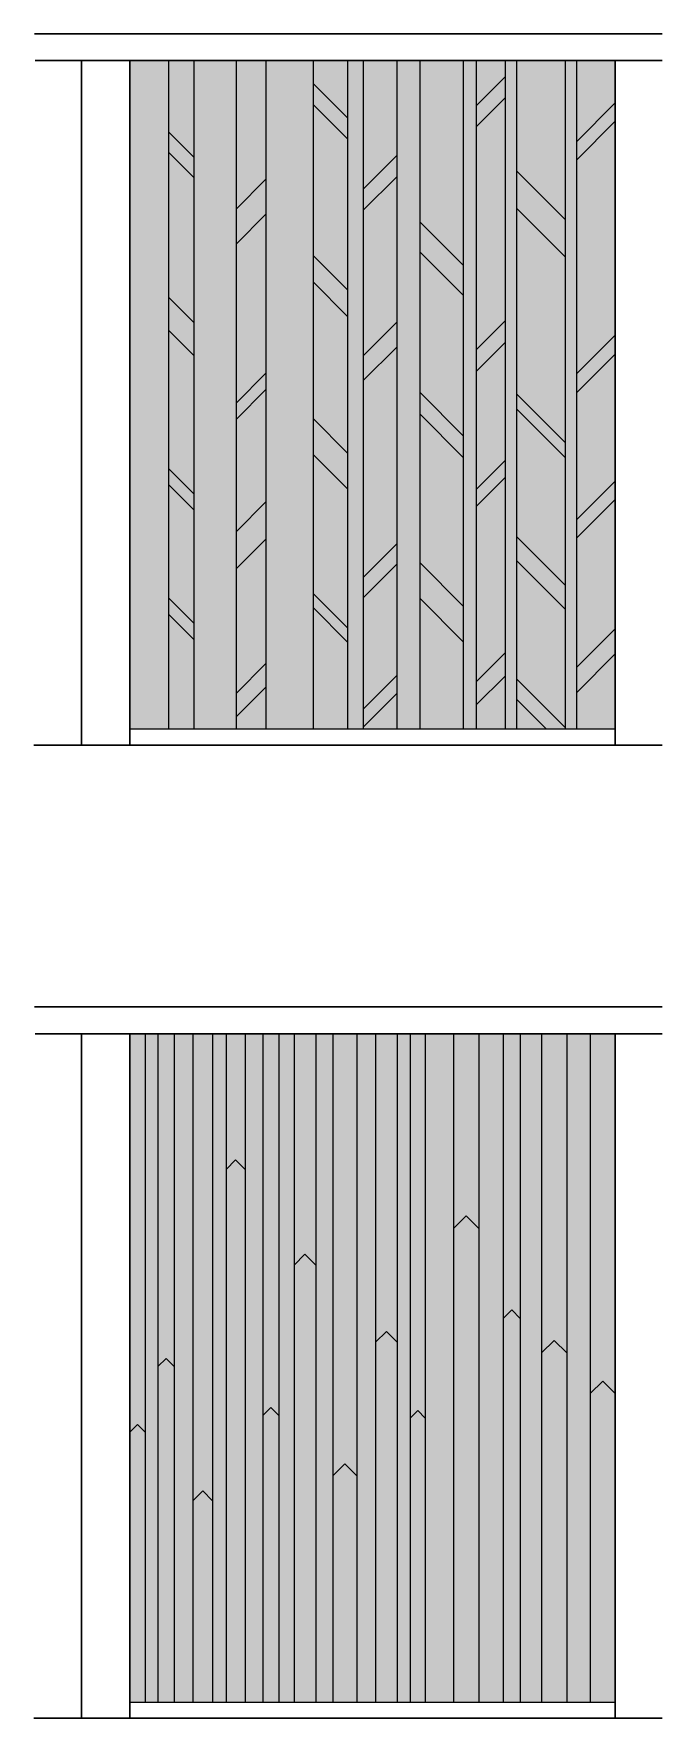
# Model space of a CAD drawing. Header units: millimetres. Extents: x 56222 to 3066687, y -650199 to -121287.
# Drawn here: x 148613.9 to 148730.5, y -181214.6 to -180902 of the extents above; entities that cross this region are included whole.
import ezdxf

# ---------------------------------------------------------------- set-up
doc = ezdxf.new("R2010")
doc.units = ezdxf.units.MM
doc.header["$MEASUREMENT"] = 0
for name, color, linetype, lineweight in [('FIRST FLOOR ( DW_RAIL )', 7, 'Continuous', 9), ('FURNITURE', 32, 'Continuous', 9), ('SECTION ( SLAB PLine )', 104, 'Continuous', 30), ('XX~SLAB ( BEAM )~ ( DIM )', 7, 'Continuous', 9)]:
    doc.layers.add(name, color=color, linetype=linetype, lineweight=lineweight)
pattern_1 = [(90, (551.2756, 507.5448), (0.6, 0.6), [0.5, -0.7]), (90, (551.4256, 507.6948), (0.6, 0.6), [0.2, -1]), (90, (551.1256, 507.6948), (0.6, 0.6), [0.2, -1])]

msp = doc.modelspace()

# ---------------------------------------------------------------- hatches: boundary and pattern name
at = {"layer": 'FURNITURE', "lineweight": 0, "true_color": 0xd0d1d2, "transparency": 33554681}
h = msp.add_hatch(color=254, dxfattribs=at)
h.dxf.hatch_style = 1
h.paths.add_polyline_path([(148638.8821, -180906.9779), (148631.745, -180906.9779), (148631.745, -181030.9779), (148638.8821, -181030.9779)])
h.paths.add_polyline_path([(148643.5877, -180906.9779), (148638.8821, -180906.9779), (148638.8821, -180920.1828), (148643.5877, -180924.8885)])
h.paths.add_polyline_path([(148651.4323, -180906.9779), (148643.5877, -180906.9779), (148643.5877, -181030.9779), (148651.4323, -181030.9779)])
h.paths.add_polyline_path([(148643.5877, -180928.6632), (148638.8821, -180923.9575), (148638.8821, -180950.8643), (148643.5877, -180955.57)])
h.paths.add_polyline_path([(148643.5877, -180961.7141), (148638.8821, -180957.0084), (148638.8821, -180982.6275), (148643.5877, -180987.3331)])
h.paths.add_polyline_path([(148643.5877, -180990.333), (148638.8821, -180985.6273), (148638.8821, -181006.662), (148643.5877, -181011.3676)])
h.paths.add_polyline_path([(148643.5877, -181014.3733), (148638.8821, -181009.6677), (148638.8821, -181030.9779), (148643.5877, -181030.9779)])
h.paths.add_polyline_path([(148656.9696, -180995.7477), (148651.4323, -181001.285), (148651.4323, -181024.4061), (148656.9696, -181018.8687)])
h.paths.add_polyline_path([(148656.9696, -181023.2151), (148651.4323, -181028.7524), (148651.4323, -181030.9779), (148656.9696, -181030.9779)])
h.paths.add_polyline_path([(148665.7371, -180906.9779), (148656.9696, -180906.9779), (148656.9696, -181030.9779), (148665.7371, -181030.9779)])
h.paths.add_polyline_path([(148672.1182, -181014.8543), (148665.7371, -181008.4732), (148665.7371, -181030.9779), (148672.1182, -181030.9779)])
h.paths.add_polyline_path([(148672.1182, -180986.4422), (148665.7371, -180980.0611), (148665.7371, -181005.8517), (148672.1182, -181012.2328)])
h.paths.add_polyline_path([(148675.0022, -180906.9779), (148672.1182, -180906.9779), (148672.1182, -181030.9779), (148675.0022, -181030.9779)])
h.paths.add_polyline_path([(148681.2317, -181000.4011), (148675.0022, -181006.6307), (148675.0022, -181027.2967), (148681.2317, -181021.0672)])
h.paths.add_polyline_path([(148681.2317, -181024.4238), (148675.0022, -181030.6534), (148675.0022, -181030.9779), (148681.2317, -181030.9779)])
h.paths.add_polyline_path([(148685.5001, -180906.9779), (148681.2317, -180906.9779), (148681.2317, -181030.9779), (148685.5001, -181030.9779)])
h.paths.add_polyline_path([(148693.5753, -181014.808), (148685.5001, -181006.7327), (148685.5001, -181030.9779), (148693.5753, -181030.9779)])
h.paths.add_polyline_path([(148693.5753, -180980.599), (148685.5001, -180972.5237), (148685.5001, -181000.1023), (148693.5753, -181008.1776)])
h.paths.add_polyline_path([(148681.2317, -180960.1257), (148675.0022, -180966.3553), (148675.0022, -181002.8744), (148681.2317, -180996.6448)])
h.paths.add_polyline_path([(148672.1182, -180954.4234), (148665.7371, -180948.0423), (148665.7371, -180973.4064), (148672.1182, -180979.7875)])
h.paths.add_polyline_path([(148656.9696, -180968.0282), (148651.4323, -180973.5656), (148651.4323, -180994.4056), (148656.9696, -180988.8683)])
h.paths.add_polyline_path([(148656.9696, -180935.4691), (148651.4323, -180941.0065), (148651.4323, -180970.5059), (148656.9696, -180964.9686)])
h.paths.add_polyline_path([(148672.1182, -180921.5146), (148665.7371, -180915.1335), (148665.7371, -180943.1237), (148672.1182, -180949.5048)])
h.paths.add_polyline_path([(148681.2317, -180928.5072), (148675.0022, -180934.7368), (148675.0022, -180961.759), (148681.2317, -180955.5294)])
h.paths.add_polyline_path([(148693.5753, -180950.5089), (148685.5001, -180942.4336), (148685.5001, -180968.5053), (148693.5753, -180976.5806)])
h.paths.add_polyline_path([(148693.5753, -180906.9779), (148685.5001, -180906.9779), (148685.5001, -180936.8613), (148693.5753, -180944.9366)])
h.paths.add_polyline_path([(148701.3699, -180984.3355), (148695.9979, -180989.7075), (148695.9979, -181022.2287), (148701.3699, -181016.8567)])
h.paths.add_polyline_path([(148695.9979, -180906.9779), (148693.5753, -180906.9779), (148693.5753, -181030.9779), (148695.9979, -181030.9779)])
h.paths.add_polyline_path([(148701.3699, -181021.161), (148695.9979, -181026.5329), (148695.9979, -181030.9779), (148701.3699, -181030.9779)])
h.paths.add_polyline_path([(148703.4464, -181025.4755), (148703.4464, -181030.9779), (148708.9488, -181030.9779)])
h.paths.add_polyline_path([(148712.4785, -181008.7794), (148703.4464, -180999.7474), (148703.4464, -181021.6747), (148712.4785, -181030.7068)])
h.paths.add_polyline_path([(148721.745, -181017.0719), (148714.555, -181024.2619), (148714.555, -181030.9779), (148721.745, -181030.9779)])
h.paths.add_polyline_path([(148714.555, -180906.9779), (148712.4785, -180906.9779), (148712.4785, -181030.9779), (148714.555, -181030.9779)])
h.paths.add_polyline_path([(148721.745, -180988.3817), (148714.555, -180995.5717), (148714.555, -181019.5854), (148721.745, -181012.3954)])
h.paths.add_polyline_path([(148703.4464, -180906.9779), (148701.3699, -180906.9779), (148701.3699, -181030.9779), (148703.4464, -181030.9779)])
h.paths.add_polyline_path([(148712.4785, -180980.6413), (148703.4464, -180971.6092), (148703.4464, -180995.2852), (148712.4785, -181004.3172)])
h.paths.add_polyline_path([(148721.745, -180961.4247), (148714.555, -180968.6147), (148714.555, -180992.1811), (148721.745, -180984.9911)])
h.paths.add_polyline_path([(148721.745, -180918.2255), (148714.555, -180925.4155), (148714.555, -180965.1073), (148721.745, -180957.9172)])
h.paths.add_polyline_path([(148712.4785, -180943.3634), (148703.4464, -180934.3314), (148703.4464, -180968.7796), (148712.4785, -180977.8116)])
h.paths.add_polyline_path([(148701.3699, -180959.2586), (148695.9979, -180964.6305), (148695.9979, -180986.562), (148701.3699, -180981.1901)])
h.paths.add_polyline_path([(148701.3699, -180913.9013), (148695.9979, -180919.2732), (148695.9979, -180960.6574), (148701.3699, -180955.2854)])
h.paths.add_polyline_path([(148712.4785, -180906.9779), (148703.4464, -180906.9779), (148703.4464, -180927.4134), (148712.4785, -180936.4455)])
h.paths.add_polyline_path([(148721.745, -180906.9779), (148714.555, -180906.9779), (148714.555, -180922.0204), (148721.745, -180914.8303)])
h.paths.add_polyline_path([(148701.3699, -180906.9779), (148695.9979, -180906.9779), (148695.9979, -180915.3536), (148701.3699, -180909.9817)])
h.paths.add_polyline_path([(148681.2317, -180906.9779), (148675.0022, -180906.9779), (148675.0022, -180930.8186), (148681.2317, -180924.589)])
h.paths.add_polyline_path([(148672.1182, -180906.9779), (148665.7371, -180906.9779), (148665.7371, -180911.1953), (148672.1182, -180917.5764)])
h.paths.add_polyline_path([(148656.9696, -180906.9779), (148651.4323, -180906.9779), (148651.4323, -180934.5164), (148656.9696, -180928.9791)])
at = {"layer": 'FURNITURE', "lineweight": 0, "true_color": 0xd0d1d2, "transparency": 33554676}
h = msp.add_hatch(dxfattribs=at)
h.set_pattern_fill('GOST_GLASS', color=254, scale=0.1, angle=45)
h.set_pattern_definition([(90, (419.2279, 491.9102), (0.6, 0.6), [0.5, -0.7]), (90, (419.3779, 492.0602), (0.6, 0.6), [0.2, -1]), (90, (419.0779, 492.0602), (0.6, 0.6), [0.2, -1])])
h.paths.add_polyline_path([(148638.8821, -181006.662), (148638.8821, -181009.6677), (148643.5877, -181014.3733), (148643.5877, -181011.3676)])
h.paths.add_polyline_path([(148643.5877, -180987.3331), (148638.8821, -180982.6275), (148638.8821, -180985.6273), (148643.5877, -180990.333)])
h.paths.add_polyline_path([(148643.5877, -180955.57), (148638.8821, -180950.8643), (148638.8821, -180957.0084), (148643.5877, -180961.7141)])
h.paths.add_polyline_path([(148638.8821, -180920.1828), (148638.8821, -180923.9575), (148643.5877, -180928.6632), (148643.5877, -180924.8885)])
h.paths.add_polyline_path([(148656.9696, -180928.9791), (148651.4323, -180934.5164), (148651.4323, -180941.0065), (148656.9696, -180935.4691)])
h.paths.add_polyline_path([(148665.7371, -180911.1953), (148665.7371, -180915.1335), (148672.1182, -180921.5146), (148672.1182, -180917.5764)])
h.paths.add_polyline_path([(148681.2317, -180928.5072), (148681.2317, -180924.589), (148675.0022, -180930.8186), (148675.0022, -180934.7368)])
h.paths.add_polyline_path([(148665.7371, -180943.1237), (148665.7371, -180948.0423), (148672.1182, -180954.4234), (148672.1182, -180949.5048)])
h.paths.add_polyline_path([(148656.9696, -180968.0282), (148656.9696, -180964.9686), (148651.4323, -180970.5059), (148651.4323, -180973.5656)])
h.paths.add_polyline_path([(148665.7371, -180973.4064), (148665.7371, -180980.0611), (148672.1182, -180986.4422), (148672.1182, -180979.7875)])
h.paths.add_polyline_path([(148681.2317, -180955.5294), (148675.0022, -180961.759), (148675.0022, -180966.3553), (148681.2317, -180960.1257)])
h.paths.add_polyline_path([(148685.5001, -180968.5053), (148685.5001, -180972.5237), (148693.5753, -180980.599), (148693.5753, -180976.5806)])
h.paths.add_polyline_path([(148701.3699, -180959.2586), (148701.3699, -180955.2854), (148695.9979, -180960.6574), (148695.9979, -180964.6305)])
h.paths.add_polyline_path([(148693.5753, -180944.9366), (148685.5001, -180936.8613), (148685.5001, -180942.4336), (148693.5753, -180950.5089)])
h.paths.add_polyline_path([(148703.4464, -180968.7796), (148703.4464, -180971.6092), (148712.4785, -180980.6413), (148712.4785, -180977.8116)])
h.paths.add_polyline_path([(148701.3699, -180981.1901), (148695.9979, -180986.562), (148695.9979, -180989.7075), (148701.3699, -180984.3355)])
h.paths.add_polyline_path([(148656.9696, -180988.8683), (148651.4323, -180994.4056), (148651.4323, -181001.285), (148656.9696, -180995.7477)])
h.paths.add_polyline_path([(148665.7371, -181005.8517), (148665.7371, -181008.4732), (148672.1182, -181014.8543), (148672.1182, -181012.2328)])
h.paths.add_polyline_path([(148656.9696, -181023.2151), (148656.9696, -181018.8687), (148651.4323, -181024.4061), (148651.4323, -181028.7524)])
h.paths.add_polyline_path([(148681.2317, -180996.6448), (148675.0022, -181002.8744), (148675.0022, -181006.6307), (148681.2317, -181000.4011)])
h.paths.add_polyline_path([(148681.2317, -181024.4238), (148681.2317, -181021.0672), (148675.0022, -181027.2967), (148675.0022, -181030.6534)])
h.paths.add_polyline_path([(148685.5001, -181000.1023), (148685.5001, -181006.7327), (148693.5753, -181014.808), (148693.5753, -181008.1776)])
h.paths.add_polyline_path([(148703.4464, -181021.6747), (148703.4464, -181025.4755), (148708.9488, -181030.9779), (148712.4785, -181030.9779), (148712.4785, -181030.7068)])
h.paths.add_polyline_path([(148701.3699, -181016.8567), (148695.9979, -181022.2287), (148695.9979, -181026.5329), (148701.3699, -181021.161)])
h.paths.add_polyline_path([(148721.745, -181017.0719), (148721.745, -181012.3954), (148714.555, -181019.5854), (148714.555, -181024.2619)])
h.paths.add_polyline_path([(148703.4464, -180995.2852), (148703.4464, -180999.7474), (148712.4785, -181008.7794), (148712.4785, -181004.3172)])
h.paths.add_polyline_path([(148721.745, -180988.3817), (148721.745, -180984.9911), (148714.555, -180992.1811), (148714.555, -180995.5717)])
h.paths.add_polyline_path([(148721.745, -180961.4247), (148721.745, -180957.9172), (148714.555, -180965.1073), (148714.555, -180968.6147)])
h.paths.add_polyline_path([(148703.4464, -180927.4134), (148703.4464, -180934.3314), (148712.4785, -180943.3634), (148712.4785, -180936.4455)])
h.paths.add_polyline_path([(148721.745, -180918.2255), (148721.745, -180914.8303), (148714.555, -180922.0204), (148714.555, -180925.4155)])
h.paths.add_polyline_path([(148701.3699, -180913.9013), (148701.3699, -180909.9817), (148695.9979, -180915.3536), (148695.9979, -180919.2732)])
at = {"layer": 'FURNITURE', "lineweight": 0, "true_color": 0xfeeab9, "transparency": 33554615}
h = msp.add_hatch(dxfattribs=at)
h.set_pattern_fill('GOST_GLASS', color=254, scale=0.1, angle=45)
h.set_pattern_definition(pattern_1)
h.paths.add_polyline_path([(148634.5725, -181087.5579), (148631.745, -181087.5579), (148631.745, -181161.481), (148633.1587, -181160.0673), (148634.5725, -181161.481)])
at = {"layer": 'FURNITURE', "lineweight": 0, "transparency": 33554687}
h = msp.add_hatch(color=256, dxfattribs=at)
h.dxf.hatch_style = 1
h.paths.add_polyline_path([(148636.934, -181087.5579), (148634.5725, -181087.5579), (148634.5725, -181211.5579), (148636.934, -181211.5579)])
h.paths.add_polyline_path([(148643.4362, -181087.5579), (148639.9766, -181087.5579), (148639.9766, -181211.5579), (148643.4362, -181211.5579)])
h.paths.add_polyline_path([(148649.5669, -181087.5579), (148647.0692, -181087.5579), (148647.0692, -181211.5579), (148649.5669, -181211.5579)])
h.paths.add_polyline_path([(148656.4241, -181087.5579), (148653.1089, -181087.5579), (148653.1089, -181211.5579), (148656.4241, -181211.5579)])
h.paths.add_polyline_path([(148662.2004, -181087.5579), (148659.3848, -181087.5579), (148659.3848, -181211.5579), (148662.2004, -181211.5579)])
h.paths.add_polyline_path([(148669.3804, -181087.5579), (148666.1966, -181087.5579), (148666.1966, -181211.5579), (148669.3804, -181211.5579)])
h.paths.add_polyline_path([(148677.2899, -181087.5579), (148673.8309, -181087.5579), (148673.8309, -181211.5579), (148677.2899, -181211.5579)])
h.paths.add_polyline_path([(148683.7455, -181087.5579), (148681.3317, -181087.5579), (148681.3317, -181211.5579), (148683.7455, -181211.5579)])
h.paths.add_polyline_path([(148691.7835, -181087.5579), (148686.5157, -181087.5579), (148686.5157, -181211.5579), (148691.7835, -181211.5579)])
h.paths.add_polyline_path([(148700.9538, -181087.5579), (148696.4736, -181087.5579), (148696.4736, -181211.5579), (148700.9538, -181211.5579)])
h.paths.add_polyline_path([(148708.1025, -181087.5579), (148704.1634, -181087.5579), (148704.1634, -181211.5579), (148708.1025, -181211.5579)])
h.paths.add_polyline_path([(148717.148, -181087.5579), (148712.7711, -181087.5579), (148712.7711, -181211.5579), (148717.148, -181211.5579)])
h = msp.add_hatch(color=256, dxfattribs=at)
h.dxf.hatch_style = 1
h.paths.add_polyline_path([(148639.9766, -181087.5579), (148636.934, -181087.5579), (148636.934, -181149.291), (148638.4553, -181147.7697), (148639.9766, -181149.291)])
at = {"layer": 'FURNITURE', "lineweight": 0, "true_color": 0xfeeab9, "transparency": 33554615}
h = msp.add_hatch(dxfattribs=at)
h.set_pattern_fill('GOST_GLASS', color=254, scale=0.1, angle=45)
h.set_pattern_definition(pattern_1)
h.paths.add_polyline_path([(148647.0692, -181087.5579), (148643.4362, -181087.5579), (148643.4362, -181174.183), (148645.2527, -181172.3665), (148647.0692, -181174.183)])
at = {"layer": 'FURNITURE', "lineweight": 0, "transparency": 33554687}
h = msp.add_hatch(color=256, dxfattribs=at)
h.dxf.hatch_style = 1
h.paths.add_polyline_path([(148653.1089, -181087.5579), (148649.5669, -181087.5579), (148649.5669, -181112.6989), (148651.3379, -181110.9278), (148653.1089, -181112.6989)])
h.paths.add_polyline_path([(148659.3848, -181158.3867), (148657.9044, -181156.9063), (148656.4241, -181158.3867), (148656.4241, -181211.5579), (148659.3848, -181211.5579)])
h.paths.add_polyline_path([(148666.1966, -181087.5579), (148662.2004, -181087.5579), (148662.2004, -181130.4573), (148664.1985, -181128.4592), (148666.1966, -181130.4573)])
h.paths.add_polyline_path([(148673.8309, -181169.5456), (148671.6056, -181167.3203), (148669.3804, -181169.5456), (148669.3804, -181211.5579), (148673.8309, -181211.5579)])
h.paths.add_polyline_path([(148681.3317, -181087.5579), (148677.2899, -181087.5579), (148677.2899, -181144.7891), (148679.3108, -181142.7682), (148681.3317, -181144.7891)])
h.paths.add_polyline_path([(148686.5157, -181158.855), (148685.1306, -181157.4699), (148683.7455, -181158.855), (148683.7455, -181211.5579), (148686.5157, -181211.5579)])
h.paths.add_polyline_path([(148696.4736, -181087.5579), (148691.7835, -181087.5579), (148691.7835, -181123.6588), (148694.1286, -181121.3137), (148696.4736, -181123.6588)])
h.paths.add_polyline_path([(148704.1634, -181140.3749), (148702.5586, -181138.7701), (148700.9538, -181140.3749), (148700.9538, -181211.5579), (148704.1634, -181211.5579)])
h.paths.add_polyline_path([(148712.7711, -181087.5579), (148708.1025, -181087.5579), (148708.1025, -181146.771), (148710.4368, -181144.4367), (148712.7711, -181146.771)])
h.paths.add_polyline_path([(148721.745, -181154.3139), (148719.4465, -181152.0154), (148717.148, -181154.3139), (148717.148, -181211.5579), (148721.745, -181211.5579)])
at = {"layer": 'FURNITURE', "lineweight": 0, "true_color": 0xfeeab9, "transparency": 33554615}
h = msp.add_hatch(dxfattribs=at)
h.set_pattern_fill('GOST_GLASS', color=254, scale=0.1, angle=45)
h.set_pattern_definition([(90, (706.44306, 507.5448), (0.6, 0.6), [0.5, -0.7]), (90, (706.59306, 507.6948), (0.6, 0.6), [0.2, -1]), (90, (706.29306, 507.6948), (0.6, 0.6), [0.2, -1])])
h.paths.add_polyline_path([(148653.1089, -181112.6989), (148651.3379, -181110.9278), (148649.5669, -181112.6989), (148649.5669, -181211.5579), (148653.1089, -181211.5579)])
h.paths.add_polyline_path([(148659.3848, -181087.5579), (148656.4241, -181087.5579), (148656.4241, -181158.3867), (148657.9044, -181156.9063), (148659.3848, -181158.3867)])
h.paths.add_polyline_path([(148666.1966, -181130.4573), (148664.1985, -181128.4592), (148662.2004, -181130.4573), (148662.2004, -181211.5579), (148666.1966, -181211.5579)])
h.paths.add_polyline_path([(148673.8309, -181087.5579), (148669.3804, -181087.5579), (148669.3804, -181169.5456), (148671.6056, -181167.3203), (148673.8309, -181169.5456)])
h.paths.add_polyline_path([(148681.3317, -181144.7891), (148679.3108, -181142.7682), (148677.2899, -181144.7891), (148677.2899, -181211.5579), (148681.3317, -181211.5579)])
h.paths.add_polyline_path([(148686.5157, -181087.5579), (148683.7455, -181087.5579), (148683.7455, -181158.855), (148685.1306, -181157.4699), (148686.5157, -181158.855)])
h.paths.add_polyline_path([(148696.4736, -181123.6588), (148694.1286, -181121.3137), (148691.7835, -181123.6588), (148691.7835, -181211.5579), (148696.4736, -181211.5579)])
h.paths.add_polyline_path([(148704.1634, -181087.5579), (148700.9538, -181087.5579), (148700.9538, -181140.3749), (148702.5586, -181138.7701), (148704.1634, -181140.3749)])
h.paths.add_polyline_path([(148712.7711, -181146.771), (148710.4368, -181144.4367), (148708.1025, -181146.771), (148708.1025, -181211.5579), (148712.7711, -181211.5579)])
h.paths.add_polyline_path([(148721.745, -181087.5579), (148717.148, -181087.5579), (148717.148, -181154.3139), (148719.4465, -181152.0154), (148721.745, -181154.3139)])
h = msp.add_hatch(dxfattribs=at)
h.set_pattern_fill('GOST_GLASS', color=254, scale=0.1, angle=45)
h.set_pattern_definition(pattern_1)
h.paths.add_polyline_path([(148639.9766, -181149.291), (148638.4553, -181147.7697), (148636.934, -181149.291), (148636.934, -181211.5579), (148639.9766, -181211.5579)])
at = {"layer": 'FURNITURE', "lineweight": 0, "transparency": 33554687}
h = msp.add_hatch(color=256, dxfattribs=at)
h.dxf.hatch_style = 1
h.paths.add_polyline_path([(148634.5725, -181161.481), (148633.1587, -181160.0673), (148631.745, -181161.481), (148631.745, -181211.5579), (148634.5725, -181211.5579)])
at = {"layer": 'FURNITURE', "lineweight": 0, "true_color": 0xfeeab9, "transparency": 33554658}
h = msp.add_hatch(color=254, dxfattribs=at)
h.dxf.hatch_style = 1
h.paths.add_polyline_path([(148647.0692, -181174.183), (148645.2527, -181172.3665), (148643.4362, -181174.183), (148643.4362, -181211.5579), (148647.0692, -181211.5579)])

# ---------------------------------------------------------------- linework, layer by layer
at = {"layer": 'FIRST FLOOR ( DW_RAIL )', "lineweight": 0}
for p, q in [((148638.8821, -180906.9779), (148638.8821, -181030.9779)), ((148643.5877, -180906.9779), (148643.5877, -181030.9779)), ((148651.4323, -180906.9779), (148651.4323, -181030.9779)), ((148656.9696, -180906.9779), (148656.9696, -181030.9779)), ((148665.7371, -180906.9779), (148665.7371, -181030.9779)), ((148672.1182, -180906.9779), (148672.1182, -181030.9779)), ((148675.0022, -180906.9779), (148675.0022, -181030.9779)), ((148681.2317, -180906.9779), (148681.2317, -181030.9779)), ((148685.5001, -180906.9779), (148685.5001, -181030.9779)), ((148693.5753, -180906.9779), (148693.5753, -181030.9779)), ((148695.9979, -180906.9779), (148695.9979, -181030.9779)), ((148701.3699, -180906.9779), (148701.3699, -181030.9779)), ((148703.4464, -180906.9779), (148703.4464, -181030.9779)), ((148712.4785, -180906.9779), (148712.4785, -181030.9779)), ((148714.555, -180906.9779), (148714.555, -181030.9779)), ((148634.5725, -181087.5579), (148634.5725, -181211.5579)), ((148636.934, -181087.5579), (148636.934, -181211.5579)), ((148639.9766, -181087.5579), (148639.9766, -181211.5579)), ((148643.4362, -181087.5579), (148643.4362, -181211.5579)), ((148647.0692, -181087.5579), (148647.0692, -181211.5579)), ((148649.5669, -181087.5579), (148649.5669, -181211.5579)), ((148653.1089, -181087.5579), (148653.1089, -181211.5579)), ((148656.4241, -181087.5579), (148656.4241, -181211.5579)), ((148659.3848, -181087.5579), (148659.3848, -181211.5579)), ((148662.2004, -181087.5579), (148662.2004, -181211.5579)), ((148666.1966, -181087.5579), (148666.1966, -181211.5579)), ((148669.3804, -181087.5579), (148669.3804, -181211.5579)), ((148673.8309, -181087.5579), (148673.8309, -181211.5579)), ((148677.2899, -181087.5579), (148677.2899, -181211.5579)), ((148681.3317, -181087.5579), (148681.3317, -181211.5579)), ((148683.7455, -181087.5579), (148683.7455, -181211.5579)), ((148686.5157, -181087.5579), (148686.5157, -181211.5579)), ((148691.7835, -181087.5579), (148691.7835, -181211.5579)), ((148696.4736, -181087.5579), (148696.4736, -181211.5579)), ((148700.9538, -181087.5579), (148700.9538, -181211.5579)), ((148704.1634, -181087.5579), (148704.1634, -181211.5579)), ((148708.1025, -181087.5579), (148708.1025, -181211.5579)), ((148712.7711, -181087.5579), (148712.7711, -181211.5579)), ((148717.148, -181087.5579), (148717.148, -181211.5579)), ((148649.5669, -181112.6989), (148651.3379, -181110.9278)), ((148653.1089, -181112.6989), (148651.3379, -181110.9278)), ((148691.7835, -181123.6588), (148694.1286, -181121.3137)), ((148696.4736, -181123.6588), (148694.1286, -181121.3137)), ((148662.2004, -181130.4573), (148664.1985, -181128.4592)), ((148666.1966, -181130.4573), (148664.1985, -181128.4592)), ((148700.9538, -181140.3749), (148702.5586, -181138.7701)), ((148704.1634, -181140.3749), (148702.5586, -181138.7701)), ((148677.2899, -181144.7891), (148679.3108, -181142.7682)), ((148681.3317, -181144.7891), (148679.3108, -181142.7682)), ((148708.1025, -181146.771), (148710.4368, -181144.4367)), ((148712.7711, -181146.771), (148710.4368, -181144.4367)), ((148636.934, -181149.291), (148638.4553, -181147.7697)), ((148639.9766, -181149.291), (148638.4553, -181147.7697)), ((148717.148, -181154.3139), (148719.4465, -181152.0154)), ((148721.745, -181154.3139), (148719.4465, -181152.0154)), ((148656.4241, -181158.3867), (148657.9044, -181156.9063)), ((148659.3848, -181158.3867), (148657.9044, -181156.9063)), ((148683.7455, -181158.855), (148685.1306, -181157.4699)), ((148686.5157, -181158.855), (148685.1306, -181157.4699)), ((148631.745, -181161.481), (148633.1587, -181160.0673)), ((148634.5725, -181161.481), (148633.1587, -181160.0673)), ((148669.3804, -181169.5456), (148671.6056, -181167.3203)), ((148673.8309, -181169.5456), (148671.6056, -181167.3203)), ((148643.4362, -181174.183), (148645.2527, -181172.3665)), ((148647.0692, -181174.183), (148645.2527, -181172.3665))]:
    msp.add_line(p, q, dxfattribs=at)
at = {"layer": 'FIRST FLOOR ( DW_RAIL )', "lineweight": 0, "transparency": 33554633}
for p, q in [((148665.7371, -180911.1953), (148672.1182, -180917.5764)), ((148701.3699, -180909.9817), (148695.9979, -180915.3536)), ((148701.3699, -180913.9013), (148695.9979, -180919.2732)), ((148721.745, -180914.8303), (148714.555, -180922.0204)), ((148665.7371, -180915.1335), (148672.1182, -180921.5146)), ((148638.8821, -180920.1828), (148643.5877, -180924.8885)), ((148721.745, -180918.2255), (148714.555, -180925.4155)), ((148638.8821, -180923.9575), (148643.5877, -180928.6632)), ((148681.2317, -180924.589), (148675.0022, -180930.8186)), ((148703.4464, -180927.4134), (148712.4785, -180936.4455)), ((148656.9696, -180928.9791), (148651.4323, -180934.5164)), ((148681.2317, -180928.5072), (148675.0022, -180934.7368)), ((148656.9696, -180935.4691), (148651.4323, -180941.0065)), ((148685.5001, -180936.8613), (148693.5753, -180944.9366)), ((148703.4464, -180934.3314), (148712.4785, -180943.3634)), ((148665.7371, -180943.1237), (148672.1182, -180949.5048)), ((148685.5001, -180942.4336), (148693.5753, -180950.5089)), ((148665.7371, -180948.0423), (148672.1182, -180954.4234)), ((148638.8821, -180950.8643), (148643.5877, -180955.57)), ((148681.2317, -180955.5294), (148675.0022, -180961.759)), ((148701.3699, -180955.2854), (148695.9979, -180960.6574)), ((148638.8821, -180957.0084), (148643.5877, -180961.7141)), ((148721.745, -180957.9172), (148714.555, -180965.1073)), ((148681.2317, -180960.1257), (148675.0022, -180966.3553)), ((148701.3699, -180959.2586), (148695.9979, -180964.6305)), ((148721.745, -180961.4247), (148714.555, -180968.6147)), ((148656.9696, -180964.9686), (148651.4323, -180970.5059)), ((148656.9696, -180968.0282), (148651.4323, -180973.5656)), ((148685.5001, -180968.5053), (148693.5753, -180976.5806)), ((148703.4464, -180968.7796), (148712.4785, -180977.8116)), ((148665.7371, -180973.4064), (148672.1182, -180979.7875)), ((148685.5001, -180972.5237), (148693.5753, -180980.599)), ((148703.4464, -180971.6092), (148712.4785, -180980.6413)), ((148665.7371, -180980.0611), (148672.1182, -180986.4422)), ((148638.8821, -180982.6275), (148643.5877, -180987.3331)), ((148701.3699, -180981.1901), (148695.9979, -180986.562)), ((148638.8821, -180985.6273), (148643.5877, -180990.333)), ((148701.3699, -180984.3355), (148695.9979, -180989.7075)), ((148721.745, -180984.9911), (148714.555, -180992.1811)), ((148656.9696, -180988.8683), (148651.4323, -180994.4056)), ((148721.745, -180988.3817), (148714.555, -180995.5717)), ((148656.9696, -180995.7477), (148651.4323, -181001.285)), ((148703.4464, -180995.2852), (148712.4785, -181004.3172)), ((148681.2317, -180996.6448), (148675.0022, -181002.8744)), ((148681.2317, -181000.4011), (148675.0022, -181006.6307)), ((148685.5001, -181000.1023), (148693.5753, -181008.1776)), ((148703.4464, -180999.7474), (148712.4785, -181008.7794)), ((148638.8821, -181006.662), (148643.5877, -181011.3676)), ((148665.7371, -181005.8517), (148672.1182, -181012.2328)), ((148665.7371, -181008.4732), (148672.1182, -181014.8543)), ((148685.5001, -181006.7327), (148693.5753, -181014.808)), ((148638.8821, -181009.6677), (148643.5877, -181014.3733)), ((148721.745, -181012.3954), (148714.555, -181019.5854)), ((148701.3699, -181016.8567), (148695.9979, -181022.2287)), ((148721.745, -181017.0719), (148714.555, -181024.2619)), ((148656.9696, -181018.8687), (148651.4323, -181024.4061)), ((148681.2317, -181021.0672), (148675.0022, -181027.2967)), ((148701.3699, -181021.161), (148695.9979, -181026.5329)), ((148656.9696, -181023.2151), (148651.4323, -181028.7524)), ((148681.2317, -181024.4238), (148675.0022, -181030.6534)), ((148703.4464, -181021.6747), (148712.4785, -181030.7068)), ((148703.4464, -181025.4755), (148708.9488, -181030.9779))]:
    msp.add_line(p, q, dxfattribs=at)
at = {"layer": 'SECTION ( SLAB PLine )', "color": 1}
for p, q in [((148614.036, -180901.9779), (148730.5005, -180901.9779)), ((148614.1879, -180906.9779), (148730.5005, -180906.9779)), ((148613.8888, -181033.9779), (148730.5005, -181033.9779)), ((148614.036, -181082.5579), (148730.5005, -181082.5579)), ((148614.1879, -181087.5579), (148730.5005, -181087.5579)), ((148613.8888, -181214.5579), (148730.5005, -181214.5579))]:
    msp.add_line(p, q, dxfattribs=at)
at = {"layer": 'SECTION ( SLAB PLine )', "color": 1, "lineweight": 0, "transparency": 33554633}
for p, q in [((148631.745, -181030.9779), (148721.745, -181030.9779)), ((148631.745, -181211.5579), (148721.745, -181211.5579))]:
    msp.add_line(p, q, dxfattribs=at)
at = {"layer": 'XX~SLAB ( BEAM )~ ( DIM )', "lineweight": 30}
for p, q in [((148721.745, -180906.9779), (148721.745, -181033.9779)), ((148721.745, -181087.5579), (148721.745, -181214.5579))]:
    msp.add_line(p, q, dxfattribs=at)
for points in [[(148622.745, -180906.9779), (148631.745, -180906.9779), (148631.745, -181033.9779), (148622.745, -181033.9779)], [(148622.745, -181087.5579), (148631.745, -181087.5579), (148631.745, -181214.5579), (148622.745, -181214.5579)]]:
    msp.add_lwpolyline(points, close=True, dxfattribs=at)

doc.saveas('drawing.dxf')
